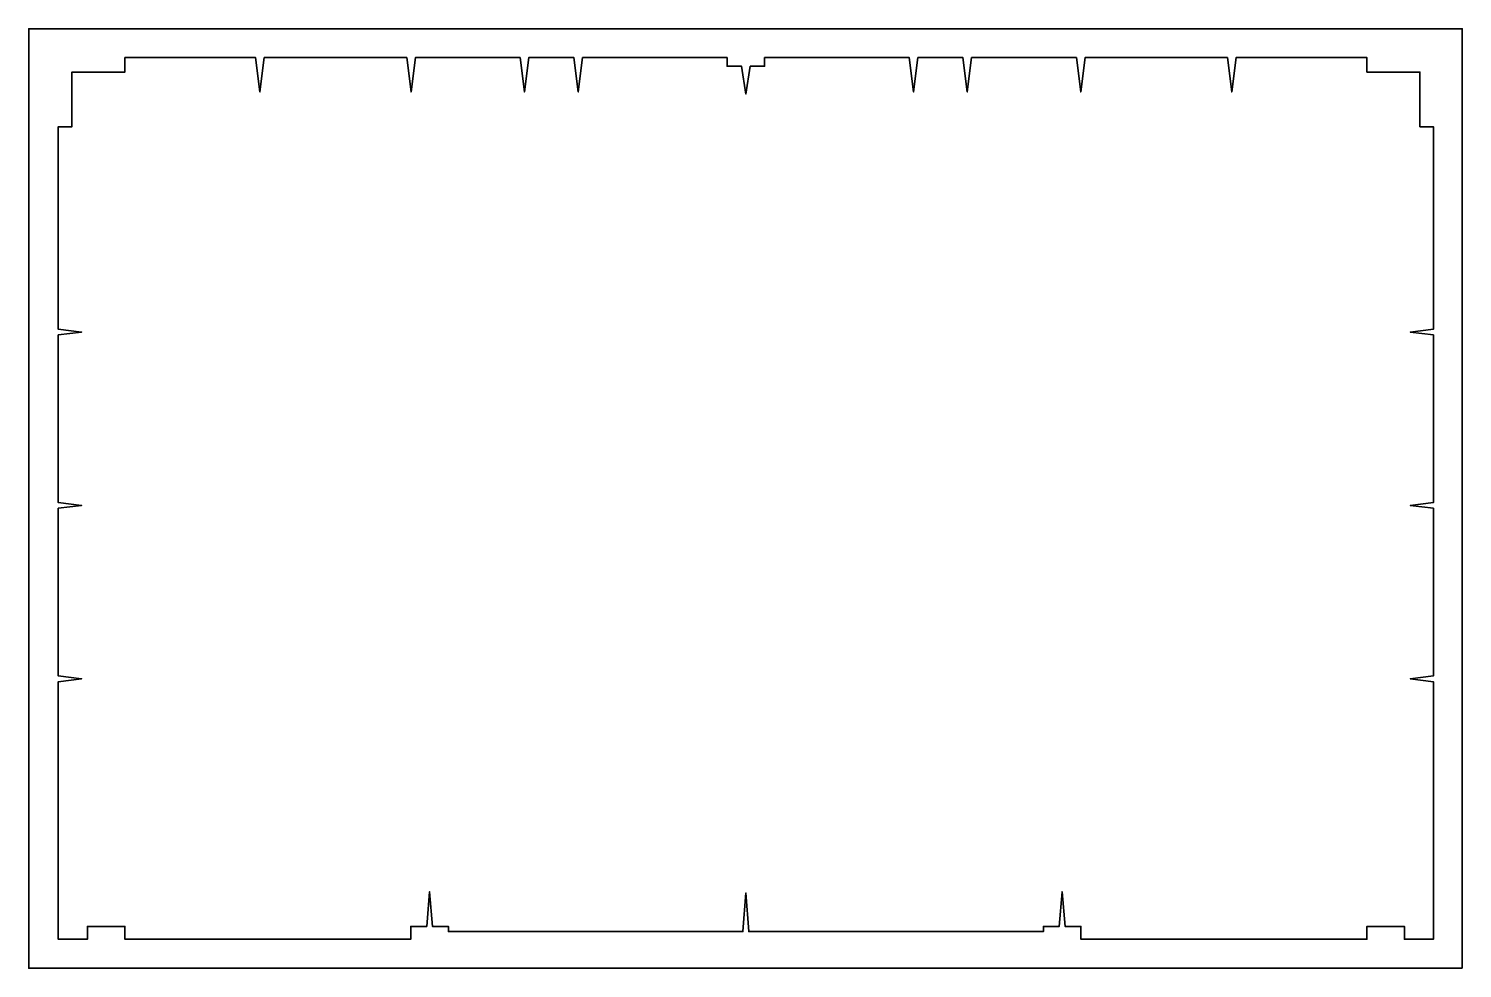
# Model space of a CAD drawing. Header units: millimetres. Extents: x -48 to 448, y 88 to 413.
import ezdxf

# ---------------------------------------------------------------- set-up
doc = ezdxf.new("R2010")
doc.units = ezdxf.units.MM
doc.header["$MEASUREMENT"] = 0
doc.layers.get('0').update_dxf_attribs({"lineweight": 0})
doc.layers.add('Safety', color=7, linetype='Continuous', lineweight=0)

msp = doc.modelspace()

# ---------------------------------------------------------------- linework, layer by layer
at = {"color": 250, "lineweight": 35, "true_color": 0x333333}
msp.add_lwpolyline([(200.15, 113.62), (200.15, 113.62), (201.15, 100.24), (303.15, 100.24), (303.15, 102.01), (308.65, 102.01), (309.65, 114.01), (310.65, 102.01), (316.15, 102.01), (316.15, 101.01), (316.15, 97.56), (415.15, 97.56), (415.15, 102.01), (428.15, 102.01), (428.15, 97.56), (438.21, 97.56), (438.21, 186.72), (430.17, 187.72), (438.21, 188.72), (438.21, 246.72), (430.17, 247.72), (438.21, 248.72), (438.21, 306.72), (430.17, 307.72), (438.21, 308.72), (438.21, 378.76), (433.5, 378.76), (433.5, 397.72), (415.15, 397.72), (415.15, 402.72), (369.88, 402.72), (368.38, 390.86), (366.88, 402.72), (317.57, 402.72), (316.07, 390.86), (314.57, 402.72), (278.3, 402.72), (276.8, 390.86), (275.3, 402.72), (259.72, 402.72), (258.22, 390.86), (256.72, 402.72), (206.65, 402.72), (206.65, 399.72), (201.65, 399.72), (200.15, 390.07), (198.65, 399.72), (193.65, 399.72), (193.65, 402.72), (143.59, 402.72), (142.09, 390.86), (140.59, 402.72), (125, 402.72), (123.5, 390.86), (122, 402.72), (85.73, 402.72), (84.23, 390.86), (82.73, 402.72), (33.43, 402.72), (31.93, 390.86), (30.43, 402.72), (-14.85, 402.72), (-14.85, 397.72), (-33.19, 397.72), (-33.19, 378.76), (-37.91, 378.76), (-37.91, 308.72), (-29.86, 307.72), (-37.91, 306.72), (-37.91, 248.72), (-29.86, 247.72), (-37.91, 246.72), (-37.91, 188.72), (-29.86, 187.72), (-37.91, 186.72), (-37.91, 97.56), (-27.85, 97.56), (-27.85, 102.01), (-14.85, 102.01), (-14.85, 97.56), (84.15, 97.56), (84.15, 101.01), (84.15, 102.01), (89.65, 102.01), (90.65, 114.01), (91.65, 102.01), (97.15, 102.01), (97.15, 100.24), (199.15, 100.24)], close=True, dxfattribs=at)
at = {"layer": 'Safety', "color": 250, "lineweight": 35, "true_color": 0x333333}
msp.add_lwpolyline([(448.21, 87.52), (-48.16, 87.52), (-48.16, 412.72), (448.21, 412.72)], close=True, dxfattribs=at)

doc.saveas('drawing.dxf')
